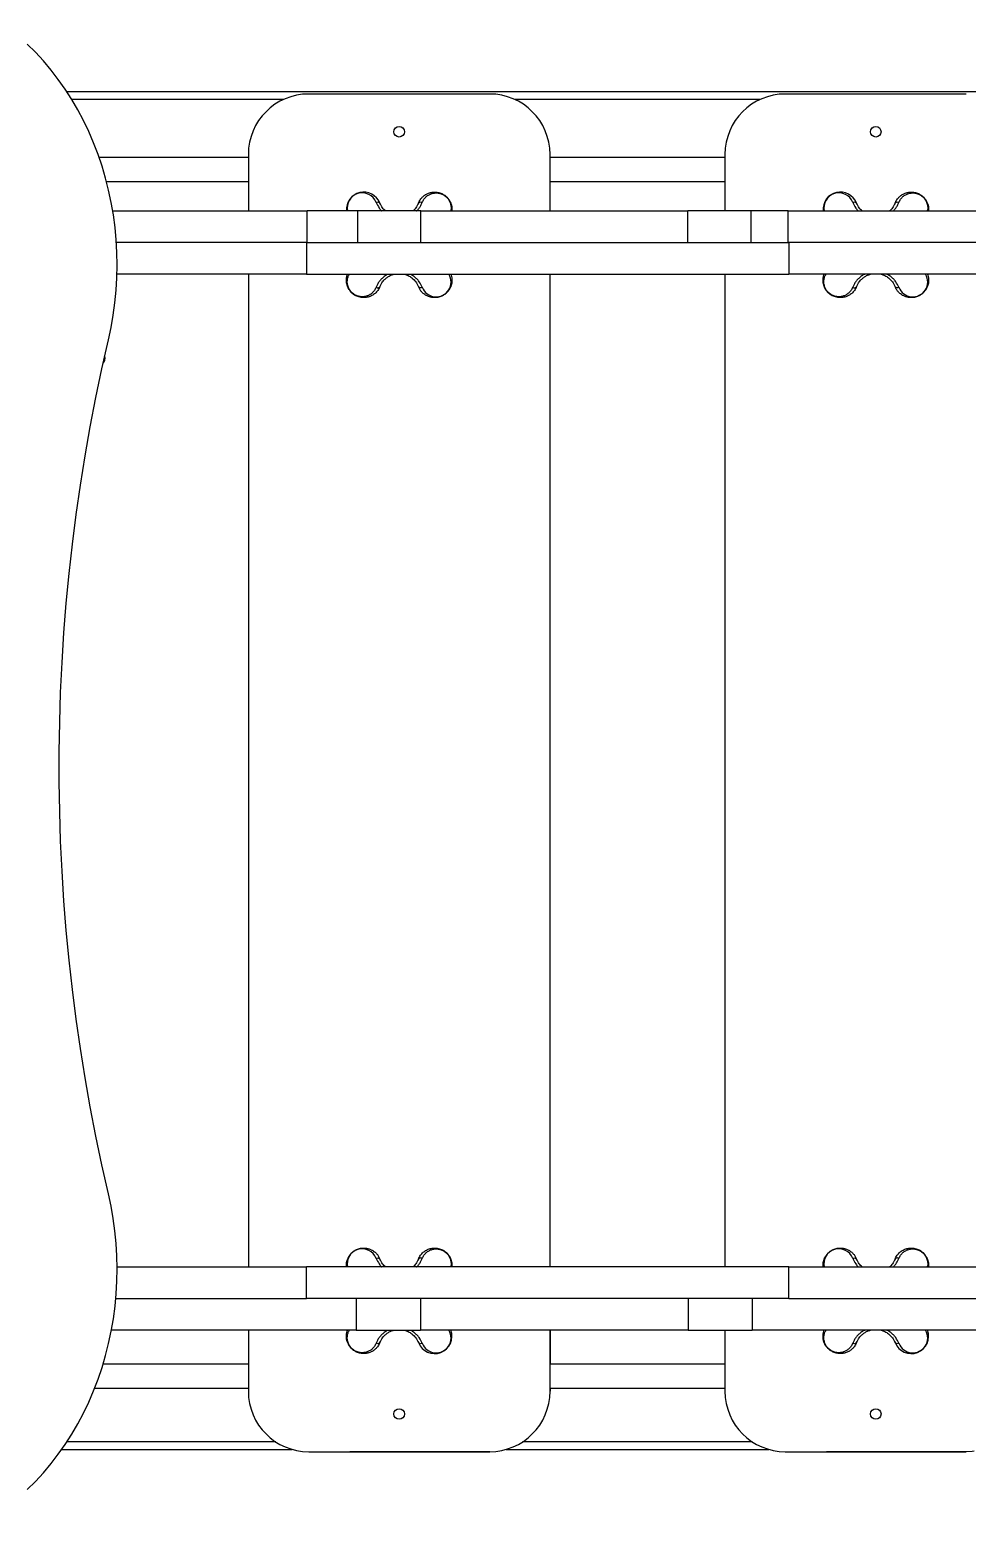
# Model space of a CAD drawing. Header units: millimetres. Extents: x -6398 to 6402, y -5787 to 4580.
# Drawn here: x -576 to 45, y -1556 to -572 of the extents above; entities that cross this region are included whole.
import ezdxf

# ---------------------------------------------------------------- set-up
doc = ezdxf.new("R2010")
doc.units = ezdxf.units.MM
doc.layers.add('DIKOM_РАЗМЕР_ЗОНА', color=7, linetype='Continuous')
doc.layers.add('DIKOM_РАЗМЕР_ОБЪЕКТА', color=7, linetype='Continuous')
doc.styles.add('style1', font='arial.ttf', dxfattribs={"width": 0.8})
doc.dimstyles.new('1-50', dxfattribs={"dimtxt": 300, "dimasz": 200, "dimexe": 100, "dimexo": 0, "dimgap": 100, "dimtad": 1, "dimtxsty": 'style1', "dimcen": 200, "dimclrd": 7, "dimclre": 7, "dimclrt": 7, "dimadec": 1, "dimazin": 2, "dimtfac": 1, "dimtmove": 0, "dimatfit": 2, "dimfxl": 0, "dimlwd": 25, "dimlwe": 18, "dimarcsym": 0})

# ---------------------------------------------------------------- blocks, each defined once
blk = doc.blocks.new('*D11')
at = {"layer": 'Defpoints', "color": 0, "transparency": 16777216}
for p in [(4404.6, 1023.72), (-3518.44, -1364.78), (4404.6, -3858.27)]:
    blk.add_point(p, dxfattribs=at)
at = {"layer": 'DIKOM_РАЗМЕР_ОБЪЕКТА', "color": 7, "lineweight": 18, "transparency": 16777216}
for p, q in [((4404.6, 1023.72), (4404.6, -3958.27)), ((-3518.44, -1364.78), (-3518.44, -3958.27))]:
    blk.add_line(p, q, dxfattribs=at)
at = {"layer": 'DIKOM_РАЗМЕР_ОБЪЕКТА', "color": 7, "lineweight": 25, "transparency": 16777216}
blk.add_line((-3318.44, -3858.27), (4204.6, -3858.27), dxfattribs=at)
at = {"layer": 'DIKOM_РАЗМЕР_ОБЪЕКТА', "color": 7, "transparency": 16777216}
for points in [[(-3318.44, -3824.94), (-3318.44, -3891.6), (-3518.44, -3858.27)], [(4204.6, -3824.94), (4204.6, -3891.6), (4404.6, -3858.27)]]:
    blk.add_solid(points, dxfattribs=at)
at = {"layer": 'DIKOM_РАЗМЕР_ОБЪЕКТА', "color": 7, "transparency": 16777216, "insert": (326.36, -3605.1), "char_height": 300, "attachment_point": 5, "style": 'style1'}
blk.add_mtext('7900', dxfattribs=at)
blk = doc.blocks.new('*D13')
at = {"layer": 'Defpoints', "color": 0, "transparency": 16777216}
for p in [(6402.14, 1335.22), (-5518.44, -1066.37), (6402.14, -5686.87)]:
    blk.add_point(p, dxfattribs=at)
at = {"layer": 'DIKOM_РАЗМЕР_ЗОНА', "color": 7, "lineweight": 18, "transparency": 16777216}
for p, q in [((6402.14, 1335.22), (6402.14, -5786.87)), ((-5518.44, -1066.37), (-5518.44, -5786.87))]:
    blk.add_line(p, q, dxfattribs=at)
at = {"layer": 'DIKOM_РАЗМЕР_ЗОНА', "color": 7, "lineweight": 25, "transparency": 16777216}
blk.add_line((-5318.44, -5686.87), (6202.14, -5686.87), dxfattribs=at)
at = {"layer": 'DIKOM_РАЗМЕР_ЗОНА', "color": 7, "transparency": 16777216}
for points in [[(-5318.44, -5653.54), (-5318.44, -5720.2), (-5518.44, -5686.87)], [(6202.14, -5653.54), (6202.14, -5720.2), (6402.14, -5686.87)]]:
    blk.add_solid(points, dxfattribs=at)
at = {"layer": 'DIKOM_РАЗМЕР_ЗОНА', "color": 7, "transparency": 16777216, "insert": (717.58, -5433.7), "char_height": 300, "attachment_point": 5, "style": 'style1'}
blk.add_mtext('11900', dxfattribs=at)

msp = doc.modelspace()

# ---------------------------------------------------------------- linework, layer by layer
at = {"color": 7, "linetype": 'Continuous', "lineweight": 15}
for p, q in [((838.56, -612.783), (-551.668, -612.783)), ((-548.499, -617.783), (-407.69, -617.783)), ((-271.327, -614.283), (-391.327, -614.283)), ((-254.964, -617.783), (-91.69, -617.783)), ((44.673, -614.283), (-75.327, -614.283)), ((-431.327, -656.281), (-530.296, -656.281)), ((-431.327, -654.283), (-431.327, -691.783)), ((-231.327, -691.783), (-231.327, -654.283)), ((-115.327, -656.281), (-231.327, -656.281)), ((-115.327, -654.283), (-115.327, -691.783)), ((-525.404, -672.281), (-431.327, -672.281)), ((-231.327, -672.281), (-115.327, -672.281)), ((-521.238, -691.783), (-392.333, -691.783)), ((-392.333, -712.783), (-392.333, -691.783)), ((-358.705, -691.783), (-392.333, -691.783)), ((-358.705, -712.783), (-358.705, -691.783)), ((-316.98, -691.783), (-358.705, -691.783)), ((-316.98, -712.783), (-316.98, -691.783)), ((-316.98, -691.783), (-139.85, -691.783)), ((-296.327, -690.783), (-296.476, -691.783)), ((-139.85, -712.783), (-139.85, -691.783)), ((-98.044, -691.783), (-139.85, -691.783)), ((-98.044, -712.783), (-98.044, -691.783)), ((-73.352, -691.783), (-98.044, -691.783)), ((-73.352, -712.783), (-73.352, -691.783)), ((-73.352, -691.783), (62.432, -691.783)), ((19.673, -690.783), (19.524, -691.783)), ((-392.664, -712.783), (-518.802, -712.783)), ((-392.664, -712.783), (-392.664, -733.783)), ((-392.664, -712.783), (-72.886, -712.783)), ((-72.886, -712.783), (-72.886, -733.783)), ((62.831, -712.783), (-72.886, -712.783)), ((-392.664, -733.783), (-518.4, -733.783)), ((-431.327, -733.783), (-431.327, -1391.783)), ((-392.664, -733.783), (-72.886, -733.783)), ((-231.327, -1391.783), (-231.327, -733.783)), ((-115.327, -733.783), (-115.327, -1391.783)), ((62.831, -733.783), (-72.886, -733.783)), ((-518.314, -1391.783), (-392.732, -1391.783)), ((-392.732, -1412.783), (-392.732, -1391.783)), ((-72.954, -1391.783), (-392.732, -1391.783)), ((-366.177, -1391.783), (-366.325, -1390.783)), ((-72.954, -1412.783), (-72.954, -1391.783)), ((-72.954, -1391.783), (62.831, -1391.783)), ((-50.177, -1391.783), (-50.325, -1390.783)), ((-519.192, -1412.783), (-392.732, -1412.783)), ((-72.954, -1412.783), (-392.732, -1412.783)), ((-359.761, -1412.783), (-359.761, -1433.783)), ((-317.132, -1412.783), (-317.132, -1433.783)), ((-139.771, -1412.783), (-139.771, -1433.783)), ((-97.311, -1412.783), (-97.311, -1433.783)), ((-72.954, -1412.783), (62.831, -1412.783)), ((-359.761, -1433.783), (-522.119, -1433.783)), ((-431.327, -1433.783), (-431.327, -1474.283)), ((-359.761, -1433.783), (-317.132, -1433.783)), ((-139.771, -1433.783), (-317.132, -1433.783)), ((-231.327, -1474.283), (-231.327, -1433.783)), ((-231.325, -1433.783), (-231.326, -1456.286)), ((-139.771, -1433.783), (-97.311, -1433.783)), ((-115.327, -1433.783), (-115.327, -1474.283)), ((62.432, -1433.783), (-97.311, -1433.783)), ((-431.327, -1456.281), (-527.663, -1456.281)), ((-231.327, -1456.286), (-231.326, -1456.286)), ((-115.327, -1456.281), (-231.326, -1456.281)), ((-533.265, -1472.281), (-431.327, -1472.281)), ((-231.327, -1472.281), (-115.327, -1472.281)), ((-231.327, -1472.286), (-231.326, -1472.286)), ((-231.326, -1472.281), (-231.326, -1472.286)), ((-231.326, -1472.286), (-231.326, -1474.286)), ((-555.034, -1512.783), (-402.178, -1512.783)), ((-413.185, -1507.783), (-551.642, -1507.783)), ((-391.327, -1514.283), (-271.327, -1514.283)), ((-271.327, -1514.285), (-364.084, -1514.283)), ((-260.467, -1512.783), (-86.178, -1512.783)), ((-97.185, -1507.783), (-249.465, -1507.783)), ((-75.327, -1514.283), (44.673, -1514.283)), ((44.673, -1514.285), (-48.084, -1514.283))]:
    msp.add_line(p, q, dxfattribs=at)
at = {"color": 7, "linetype": 'Continuous', "lineweight": 15, "flags": 128}
for points in [[(-524.059, -777.258), (-522.316, -769.144), (-520.884, -760.949), (-519.765, -752.69), (-518.962, -744.381), (-518.477, -736.04), (-518.31, -727.682), (-518.461, -719.324), (-518.93, -710.982), (-519.717, -702.671), (-520.82, -694.409), (-522.236, -686.21), (-523.964, -678.091), (-525.999, -670.068), (-528.337, -662.157), (-530.975, -654.371), (-533.907, -646.727), (-537.127, -639.24), (-540.63, -631.923), (-544.407, -624.791), (-548.453, -617.858), (-552.759, -611.138), (-557.317, -604.642), (-562.118, -598.384), (-567.152, -592.377), (-572.411, -586.63), (-577.883, -581.157)], [(-346.621, -686.135), (-346.236, -685.99), (-345.839, -685.9), (-345.45, -685.87), (-345.083, -685.9), (-344.754, -685.99), (-344.478, -686.136), (-344.266, -686.331), (-344.127, -686.567)], [(-318.527, -686.567), (-318.388, -686.331), (-318.176, -686.136), (-317.9, -685.99), (-317.571, -685.9), (-317.204, -685.87), (-316.815, -685.9), (-316.418, -685.99), (-316.033, -686.135)], [(-30.621, -686.135), (-30.236, -685.99), (-29.839, -685.9), (-29.45, -685.87), (-29.083, -685.9), (-28.754, -685.99), (-28.478, -686.136), (-28.266, -686.331), (-28.127, -686.567)], [(-2.527, -686.567), (-2.388, -686.331), (-2.176, -686.136), (-1.9, -685.99), (-1.571, -685.9), (-1.204, -685.87), (-0.815, -685.9), (-0.418, -685.99), (-0.033, -686.135)], [(-346.621, -742.43), (-346.236, -742.575), (-345.839, -742.665), (-345.45, -742.695), (-345.083, -742.665), (-344.754, -742.575), (-344.478, -742.429), (-344.266, -742.234), (-344.127, -741.998)], [(-316.033, -742.43), (-316.418, -742.575), (-316.815, -742.665), (-317.204, -742.695), (-317.571, -742.665), (-317.9, -742.575), (-318.176, -742.429), (-318.388, -742.234), (-318.527, -741.998)], [(-30.621, -742.43), (-30.236, -742.575), (-29.839, -742.665), (-29.45, -742.695), (-29.083, -742.665), (-28.754, -742.575), (-28.478, -742.429), (-28.266, -742.234), (-28.127, -741.998)], [(-0.033, -742.43), (-0.418, -742.575), (-0.815, -742.665), (-1.204, -742.695), (-1.571, -742.665), (-1.9, -742.575), (-2.176, -742.429), (-2.388, -742.234), (-2.527, -741.998)], [(-524.059, -1343.347), (-528.39, -1324.24), (-532.417, -1305.045), (-536.14, -1285.768), (-539.557, -1266.416), (-542.668, -1246.994), (-545.47, -1227.51), (-547.963, -1207.971), (-550.146, -1188.382), (-552.019, -1168.75), (-553.58, -1149.082), (-554.83, -1129.384), (-555.768, -1109.663), (-556.393, -1089.925), (-556.706, -1070.178), (-556.706, -1050.428), (-556.393, -1030.68), (-555.768, -1010.943), (-554.83, -991.222), (-553.58, -971.524), (-552.019, -951.856), (-550.146, -932.224), (-547.963, -912.635), (-545.47, -893.095), (-542.668, -873.611), (-539.557, -854.19), (-536.14, -834.838), (-532.417, -815.56), (-528.39, -796.365), (-524.059, -777.258)], [(-577.883, -1539.449), (-572.411, -1533.975), (-567.152, -1528.229), (-562.118, -1522.221), (-557.317, -1515.964), (-552.759, -1509.468), (-548.453, -1502.747), (-544.407, -1495.814), (-540.63, -1488.683), (-537.127, -1481.366), (-533.907, -1473.878), (-530.975, -1466.234), (-528.337, -1458.449), (-525.999, -1450.537), (-523.964, -1442.514), (-522.236, -1434.396), (-520.82, -1426.197), (-519.717, -1417.935), (-518.93, -1409.624), (-518.461, -1401.282), (-518.31, -1392.924), (-518.477, -1384.566), (-518.962, -1376.225), (-519.765, -1367.916), (-520.884, -1359.656), (-522.316, -1351.462), (-524.059, -1343.347)], [(-346.619, -1386.135), (-346.233, -1385.99), (-345.837, -1385.9), (-345.447, -1385.87), (-345.08, -1385.9), (-344.752, -1385.99), (-344.476, -1386.136), (-344.264, -1386.331), (-344.125, -1386.568)], [(-316.031, -1386.135), (-316.416, -1385.99), (-316.812, -1385.9), (-317.202, -1385.87), (-317.569, -1385.9), (-317.898, -1385.99), (-318.174, -1386.136), (-318.386, -1386.331), (-318.524, -1386.568)], [(-30.619, -1386.135), (-30.233, -1385.99), (-29.837, -1385.9), (-29.447, -1385.87), (-29.08, -1385.9), (-28.752, -1385.99), (-28.476, -1386.136), (-28.264, -1386.331), (-28.125, -1386.568)], [(-0.031, -1386.135), (-0.416, -1385.99), (-0.812, -1385.9), (-1.202, -1385.87), (-1.569, -1385.9), (-1.898, -1385.99), (-2.174, -1386.136), (-2.386, -1386.331), (-2.524, -1386.568)], [(-344.125, -1441.998), (-344.264, -1442.234), (-344.476, -1442.429), (-344.752, -1442.575), (-345.08, -1442.665), (-345.447, -1442.695), (-345.837, -1442.665), (-346.233, -1442.575), (-346.619, -1442.43)], [(-316.031, -1442.43), (-316.416, -1442.575), (-316.812, -1442.665), (-317.202, -1442.695), (-317.569, -1442.665), (-317.898, -1442.575), (-318.174, -1442.429), (-318.386, -1442.234), (-318.524, -1441.998)], [(-28.125, -1441.998), (-28.264, -1442.234), (-28.476, -1442.429), (-28.752, -1442.575), (-29.08, -1442.665), (-29.447, -1442.695), (-29.837, -1442.665), (-30.233, -1442.575), (-30.619, -1442.43)], [(-0.031, -1442.43), (-0.416, -1442.575), (-0.812, -1442.665), (-1.202, -1442.695), (-1.569, -1442.665), (-1.898, -1442.575), (-2.174, -1442.429), (-2.386, -1442.234), (-2.524, -1441.998)], [(-334.824, -1489.421), (-334.827, -1489.283), (-334.778, -1488.702)], [(49.908, -1513.941), (48.593, -1514.092), (44.673, -1514.285)]]:
    msp.add_lwpolyline(points, dxfattribs=at)
at = {"color": 7, "linetype": 'Continuous', "lineweight": 15}
for centre in [(-331.327, -639.283), (-15.327, -639.283), (-331.327, -1489.283), (-15.327, -1489.283)]:
    msp.add_circle(centre, 3.5, dxfattribs=at)
for centre, radius, start, end in [((-391.327, -654.283), 40, 90, 180), ((-271.327, -654.283), 40, 0, 90), ((-75.327, -654.283), 40, 90, 180), ((-354.822, -690.77), 11.491, 21.452868, 185.0556), ((-38.822, -690.77), 11.491, 21.452718, 185.05575), ((-355.826, -689.728), 9.881, 21.322133, 191.998089), ((-39.826, -689.729), 9.882, 21.322446, 191.997577), ((-306.82, -738.822), 9.894, 201.387903, 30.617311), ((9.18, -738.822), 9.894, 201.387903, 30.617311), ((-530.327, -789.783), 4, 313.327722, 21.487408), ((-355.824, -1389.728), 9.881, 21.322155, 191.998151), ((-39.824, -1389.728), 9.881, 21.322155, 191.998151), ((-307.827, -1437.789), 11.495, 201.474912, 20.39941), ((-306.818, -1438.822), 9.894, 201.387897, 30.617239), ((8.173, -1437.789), 11.495, 201.474869, 20.399453), ((9.182, -1438.822), 9.894, 201.38788, 30.617559), ((-391.327, -1474.283), 40, 180, 270), ((-271.327, -1474.283), 40, 270, 0), ((-75.327, -1474.283), 40, 180, 270)]:
    msp.add_arc(centre, radius, start, end, dxfattribs=at)
for points, knots in [([(-318.527, -686.567), (-318.365, -686.192), (-318.031, -685.416), (-317.373, -684.329), (-316.691, -683.429), (-316.018, -682.696), (-315.384, -682.099), (-314.656, -681.513), (-313.918, -681.015), (-313.116, -680.558), (-312.27, -680.159), (-311.397, -679.839), (-310.438, -679.568), (-309.41, -679.371), (-308.212, -679.269), (-306.982, -679.291), (-305.714, -679.452), (-304.413, -679.774), (-303.202, -680.228), (-302.108, -680.784), (-300.797, -681.622), (-299.563, -682.712), (-298.537, -683.969), (-297.899, -684.941), (-297.373, -685.948), (-296.837, -687.274), (-296.411, -688.917), (-296.355, -690.162), (-296.327, -690.783)], [0, 0, 0, 0, 0.039053, 0.0806729, 0.1248934, 0.1523664, 0.1823178, 0.2147517, 0.2496679, 0.2759199, 0.3122223, 0.3487679, 0.3744239, 0.4175266, 0.4584535, 0.4985756, 0.5417465, 0.5835373, 0.6240364, 0.6565935, 0.6867227, 0.7493461, 0.7799576, 0.8122334, 0.8422672, 0.8750509, 0.9377593, 1, 1, 1, 1]), ([(-2.527, -686.567), (-2.365, -686.192), (-2.031, -685.416), (-1.373, -684.329), (-0.691, -683.429), (-0.018, -682.696), (0.616, -682.099), (1.344, -681.513), (2.082, -681.015), (2.884, -680.558), (3.73, -680.159), (4.603, -679.839), (5.562, -679.568), (6.59, -679.371), (7.788, -679.269), (9.018, -679.291), (10.286, -679.452), (11.587, -679.774), (12.798, -680.228), (13.892, -680.784), (15.203, -681.622), (16.437, -682.712), (17.463, -683.969), (18.101, -684.941), (18.627, -685.948), (19.163, -687.274), (19.589, -688.917), (19.645, -690.162), (19.673, -690.783)], [0, 0, 0, 0, 0.039053, 0.0806728, 0.1248934, 0.1523663, 0.1823177, 0.2147516, 0.2496678, 0.2759197, 0.3122221, 0.3487698, 0.3744236, 0.4175263, 0.4584555, 0.4985776, 0.541746, 0.5835368, 0.6240384, 0.6565955, 0.6867222, 0.7493478, 0.7799574, 0.8122348, 0.8422673, 0.875051, 0.9377593, 1, 1, 1, 1]), ([(-346.621, -686.135), (-346.004, -687.395), (-345.072, -689.299), (-343.6, -691.161), (-342.933, -691.74), (-342.884, -691.783)], [0, 0, 0, 0, 0.6443978, 0.9738677, 1, 1, 1, 1]), ([(-340.361, -691.783), (-341.064, -691.134), (-342.804, -689.528), (-343.633, -687.673), (-344.127, -686.567)], [0, 0, 0, 0, 0.4040331, 1, 1, 1, 1]), ([(-318.527, -686.567), (-319.045, -687.67), (-319.724, -689.113), (-321.119, -690.764), (-321.735, -691.42), (-322.117, -691.738), (-322.17, -691.783)], [0, 0, 0, 0, 0.6043564, 0.7909176, 0.9704909, 1, 1, 1, 1]), ([(-319.769, -691.783), (-319.726, -691.746), (-319.072, -691.18), (-318.113, -689.928), (-316.872, -688.075), (-316.316, -686.789), (-316.033, -686.135)], [0, 0, 0, 0, 0.0224357, 0.34805, 0.6686354, 1, 1, 1, 1]), ([(-316.033, -686.135), (-315.675, -685.395), (-314.959, -683.912), (-313.371, -682.236), (-311.546, -680.967), (-309.511, -680.149), (-307.311, -679.784), (-305.319, -679.906), (-303.656, -680.342), (-302.553, -680.797), (-301.677, -681.279), (-300.795, -681.863), (-299.74, -682.759), (-298.676, -684.032), (-297.895, -685.364), (-297.369, -686.66), (-296.952, -688.317), (-296.807, -690.056), (-297.06, -691.281), (-297.164, -691.783)], [0, 0, 0, 0, 0.0854066, 0.1709944, 0.2562171, 0.3416815, 0.4264989, 0.5121389, 0.5580074, 0.5978058, 0.6214988, 0.6434362, 0.6838015, 0.7267265, 0.7696864, 0.8125488, 0.8555315, 0.9408185, 1, 1, 1, 1]), ([(-30.621, -686.135), (-30.004, -687.395), (-29.072, -689.299), (-27.6, -691.161), (-26.933, -691.74), (-26.884, -691.783)], [0, 0, 0, 0, 0.6443959, 0.9738675, 1, 1, 1, 1]), ([(-24.361, -691.783), (-25.064, -691.134), (-26.804, -689.528), (-27.633, -687.673), (-28.127, -686.567)], [0, 0, 0, 0, 0.4040331, 1, 1, 1, 1]), ([(-2.527, -686.567), (-3.045, -687.67), (-3.724, -689.113), (-5.119, -690.764), (-5.735, -691.42), (-6.117, -691.738), (-6.171, -691.783)], [0, 0, 0, 0, 0.6043564, 0.7909176, 0.9704909, 1, 1, 1, 1]), ([(-3.769, -691.783), (-3.726, -691.746), (-3.071, -691.18), (-2.113, -689.928), (-0.872, -688.075), (-0.316, -686.789), (-0.033, -686.135)], [0, 0, 0, 0, 0.022445, 0.348051, 0.668636, 1, 1, 1, 1]), ([(-0.033, -686.135), (0.325, -685.395), (1.041, -683.912), (2.629, -682.236), (4.454, -680.967), (6.489, -680.149), (8.689, -679.784), (10.681, -679.906), (12.344, -680.342), (13.447, -680.797), (14.323, -681.279), (15.205, -681.863), (16.26, -682.759), (17.324, -684.032), (18.105, -685.364), (18.631, -686.66), (19.048, -688.317), (19.193, -690.056), (18.94, -691.281), (18.836, -691.783)], [0, 0, 0, 0, 0.0854066, 0.1709944, 0.2562171, 0.3416815, 0.4264989, 0.5121389, 0.5580074, 0.5978058, 0.6214988, 0.6434362, 0.6838015, 0.7267265, 0.7696864, 0.8125488, 0.8555315, 0.9408185, 1, 1, 1, 1]), ([(-344.127, -741.998), (-344.313, -742.424), (-344.697, -743.305), (-345.438, -744.467), (-346.305, -745.545), (-347.237, -746.455), (-348.293, -747.276), (-349.41, -747.957), (-350.627, -748.514), (-351.9, -748.932), (-353.18, -749.189), (-354.535, -749.304), (-355.861, -749.265), (-357.302, -749.044), (-358.712, -748.644), (-360.177, -748.004), (-361.609, -747.126), (-362.993, -745.949), (-363.971, -744.8), (-364.616, -743.838), (-365.152, -742.895), (-365.689, -741.664), (-366.071, -740.32), (-366.272, -739.077), (-366.341, -738.003), (-366.313, -736.961), (-366.187, -735.897), (-365.968, -734.826), (-365.718, -734.122), (-365.598, -733.783)], [0, 0, 0, 0, 0.0388976, 0.0804569, 0.1189988, 0.1610796, 0.1976791, 0.2412895, 0.2816633, 0.3217222, 0.3653798, 0.4014736, 0.4447125, 0.4822252, 0.5252582, 0.5628874, 0.603351, 0.6438628, 0.6843413, 0.7040572, 0.7248539, 0.7625537, 0.8056851, 0.8375763, 0.8691661, 0.8997024, 0.9306936, 0.9666345, 1, 1, 1, 1]), ([(-346.621, -742.43), (-346.979, -743.17), (-347.694, -744.653), (-349.282, -746.329), (-351.108, -747.598), (-353.143, -748.416), (-355.343, -748.781), (-357.335, -748.659), (-358.998, -748.224), (-360.101, -747.768), (-360.977, -747.286), (-361.859, -746.702), (-362.914, -745.806), (-363.978, -744.533), (-364.76, -743.201), (-365.284, -741.905), (-365.706, -740.247), (-365.832, -738.275), (-365.431, -736.094), (-364.921, -734.58), (-364.421, -733.882), (-364.35, -733.783)], [0, 0, 0, 0, 0.0758847, 0.1519315, 0.2276553, 0.3035923, 0.3789545, 0.4550456, 0.4958028, 0.5311626, 0.5522162, 0.5717083, 0.6075735, 0.6457116, 0.6838824, 0.7219667, 0.7601577, 0.8359374, 0.9119831, 0.9874413, 1, 1, 1, 1]), ([(-338.679, -733.783), (-338.801, -733.834), (-339.733, -734.228), (-341.219, -735.28), (-343.07, -736.859), (-344.561, -738.626), (-345.777, -740.493), (-346.337, -741.777), (-346.621, -742.43)], [0, 0, 0, 0, 0.0293534, 0.2231788, 0.4174017, 0.6114578, 0.8025176, 1, 1, 1, 1]), ([(-344.127, -741.998), (-343.606, -740.897), (-342.924, -739.455), (-341.542, -737.798), (-340.673, -736.92), (-339.502, -735.928), (-337.943, -734.928), (-336.273, -734.124), (-335.174, -733.867), (-334.812, -733.783)], [0, 0, 0, 0, 0.3262828, 0.427006, 0.523956, 0.6173855, 0.7759011, 0.9262383, 1, 1, 1, 1]), ([(-327.673, -733.783), (-327.347, -733.878), (-326.546, -734.112), (-325.34, -734.628), (-324.064, -735.325), (-322.21, -736.618), (-320.033, -738.841), (-319.048, -740.906), (-318.527, -741.998)], [0, 0, 0, 0, 0.0690612, 0.1694262, 0.2731635, 0.3808649, 0.6724997, 1, 1, 1, 1]), ([(-316.033, -742.43), (-316.635, -741.162), (-317.545, -739.246), (-319.554, -736.896), (-321.384, -735.317), (-322.877, -734.256), (-323.834, -733.847), (-323.986, -733.783)], [0, 0, 0, 0, 0.383637, 0.5797869, 0.7701536, 0.9635574, 1, 1, 1, 1]), ([(-296.327, -737.783), (-296.341, -738.211), (-296.367, -739.055), (-296.591, -740.34), (-296.934, -741.538), (-297.378, -742.626), (-298.068, -743.949), (-299.012, -745.248), (-300.183, -746.404), (-301.125, -747.152), (-302.117, -747.787), (-303.212, -748.342), (-304.422, -748.795), (-305.72, -749.114), (-306.878, -749.261), (-307.923, -749.294), (-308.812, -749.252), (-309.721, -749.137), (-310.549, -748.967), (-311.419, -748.719), (-312.289, -748.398), (-313.124, -748.003), (-314.01, -747.497), (-314.898, -746.881), (-315.806, -746.091), (-316.77, -745.063), (-317.736, -743.753), (-318.271, -742.564), (-318.527, -741.998)], [0, 0, 0, 0, 0.0431653, 0.0849566, 0.1254974, 0.1580522, 0.187896, 0.2506236, 0.2817365, 0.3135601, 0.3437701, 0.3764293, 0.4168611, 0.4585575, 0.50159, 0.5310809, 0.5637673, 0.5928932, 0.6263745, 0.6524811, 0.6884343, 0.7245862, 0.7502755, 0.796295, 0.837892, 0.8750771, 0.9404481, 1, 1, 1, 1]), ([(-297.055, -733.783), (-297.026, -733.849), (-296.955, -734.018), (-296.89, -734.227), (-296.84, -734.385), (-296.502, -735.493), (-296.414, -736.648), (-296.327, -737.783)], [0, 0, 0, 0, 0.0541249, 0.1369303, 0.1625546, 0.1776612, 1, 1, 1, 1]), ([(-28.127, -741.998), (-28.313, -742.424), (-28.697, -743.305), (-29.438, -744.467), (-30.305, -745.545), (-31.237, -746.455), (-32.293, -747.276), (-33.41, -747.957), (-34.627, -748.514), (-35.9, -748.932), (-37.18, -749.189), (-38.535, -749.304), (-39.861, -749.265), (-41.302, -749.044), (-42.712, -748.644), (-44.177, -748.004), (-45.609, -747.126), (-46.993, -745.949), (-47.971, -744.8), (-48.616, -743.838), (-49.152, -742.895), (-49.689, -741.664), (-50.071, -740.32), (-50.272, -739.077), (-50.341, -738.003), (-50.313, -736.961), (-50.187, -735.897), (-49.968, -734.826), (-49.718, -734.122), (-49.598, -733.783)], [0, 0, 0, 0, 0.0388976, 0.0804569, 0.1189989, 0.1610796, 0.1976792, 0.2412879, 0.2816634, 0.3217224, 0.3653801, 0.4014738, 0.4447128, 0.4822255, 0.5252585, 0.5628877, 0.6033513, 0.6438632, 0.6843416, 0.7040576, 0.7248542, 0.762554, 0.8056849, 0.8375764, 0.8691662, 0.8997026, 0.9306936, 0.9666344, 1, 1, 1, 1]), ([(-30.621, -742.43), (-30.979, -743.17), (-31.694, -744.653), (-33.282, -746.329), (-35.108, -747.598), (-37.143, -748.416), (-39.343, -748.781), (-41.335, -748.659), (-42.998, -748.224), (-44.101, -747.768), (-44.977, -747.286), (-45.859, -746.702), (-46.914, -745.806), (-47.978, -744.533), (-48.76, -743.201), (-49.284, -741.905), (-49.706, -740.247), (-49.832, -738.275), (-49.431, -736.094), (-48.921, -734.58), (-48.421, -733.882), (-48.35, -733.783)], [0, 0, 0, 0, 0.0758855, 0.1519322, 0.2276558, 0.303591, 0.378953, 0.4550459, 0.4958031, 0.5311628, 0.5522164, 0.5717084, 0.6075715, 0.6457113, 0.683882, 0.7219662, 0.7601572, 0.8359367, 0.9119823, 0.9874403, 1, 1, 1, 1]), ([(-22.679, -733.783), (-22.801, -733.834), (-23.733, -734.228), (-25.219, -735.28), (-27.07, -736.859), (-28.561, -738.626), (-29.777, -740.493), (-30.337, -741.777), (-30.621, -742.43)], [0, 0, 0, 0, 0.0293535, 0.2231797, 0.4174032, 0.61146, 0.8025169, 1, 1, 1, 1]), ([(-28.127, -741.998), (-27.606, -740.897), (-26.924, -739.455), (-25.542, -737.798), (-24.673, -736.92), (-23.502, -735.929), (-21.943, -734.928), (-20.273, -734.124), (-19.174, -733.867), (-18.812, -733.783)], [0, 0, 0, 0, 0.3262835, 0.4270108, 0.5239564, 0.6173913, 0.7759013, 0.9262455, 1, 1, 1, 1]), ([(-11.673, -733.783), (-11.347, -733.878), (-10.546, -734.112), (-9.34, -734.628), (-8.064, -735.325), (-6.21, -736.618), (-4.033, -738.841), (-3.048, -740.906), (-2.527, -741.998)], [0, 0, 0, 0, 0.0690612, 0.1694262, 0.2731635, 0.3808649, 0.6724997, 1, 1, 1, 1]), ([(-0.033, -742.43), (-0.635, -741.162), (-1.545, -739.246), (-3.554, -736.896), (-5.384, -735.317), (-6.877, -734.256), (-7.834, -733.847), (-7.986, -733.783)], [0, 0, 0, 0, 0.3836398, 0.5797911, 0.7701592, 0.9635644, 1, 1, 1, 1]), ([(19.673, -737.783), (19.659, -738.211), (19.633, -739.055), (19.409, -740.34), (19.066, -741.538), (18.622, -742.626), (17.932, -743.949), (16.988, -745.248), (15.817, -746.404), (14.875, -747.152), (13.883, -747.787), (12.788, -748.342), (11.578, -748.795), (10.28, -749.114), (9.122, -749.261), (8.077, -749.294), (7.188, -749.252), (6.279, -749.137), (5.451, -748.967), (4.581, -748.719), (3.711, -748.398), (2.876, -748.003), (1.99, -747.498), (1.102, -746.881), (0.193, -746.091), (-0.77, -745.063), (-1.736, -743.753), (-2.271, -742.564), (-2.527, -741.998)], [0, 0, 0, 0, 0.0431653, 0.0849563, 0.1254977, 0.1580526, 0.1878964, 0.250624, 0.2817369, 0.3135605, 0.3437705, 0.3764297, 0.4168616, 0.4585555, 0.5015904, 0.531079, 0.5637654, 0.5928913, 0.6263748, 0.6524814, 0.6884346, 0.7245866, 0.7502758, 0.7962936, 0.8378922, 0.8750773, 0.940447, 1, 1, 1, 1]), ([(18.945, -733.783), (18.974, -733.849), (19.045, -734.018), (19.11, -734.227), (19.16, -734.385), (19.496, -735.494), (19.585, -736.649), (19.673, -737.783)], [0, 0, 0, 0, 0.0541193, 0.1369252, 0.1625543, 0.1776565, 1, 1, 1, 1]), ([(-366.325, -1390.783), (-366.311, -1390.354), (-366.285, -1389.51), (-366.061, -1388.225), (-365.718, -1387.027), (-365.274, -1385.939), (-364.583, -1384.617), (-363.64, -1383.317), (-362.469, -1382.161), (-361.527, -1381.413), (-360.535, -1380.778), (-359.44, -1380.224), (-358.23, -1379.771), (-356.932, -1379.451), (-355.774, -1379.304), (-354.729, -1379.271), (-353.84, -1379.313), (-352.931, -1379.428), (-352.103, -1379.599), (-351.233, -1379.846), (-350.363, -1380.167), (-349.528, -1380.562), (-348.642, -1381.068), (-347.754, -1381.684), (-346.845, -1382.474), (-345.882, -1383.502), (-344.916, -1384.812), (-344.38, -1386.001), (-344.125, -1386.568)], [0, 0, 0, 0, 0.0431644, 0.0849557, 0.1254974, 0.1580513, 0.1878961, 0.250624, 0.2817367, 0.3135603, 0.3437705, 0.3764297, 0.4168614, 0.4585554, 0.5015903, 0.5310789, 0.5637653, 0.5928912, 0.6263747, 0.6524813, 0.6884325, 0.7245842, 0.7502757, 0.7962933, 0.8378921, 0.875077, 0.9404468, 1, 1, 1, 1]), ([(-346.619, -1386.135), (-346.002, -1387.395), (-345.069, -1389.299), (-343.598, -1391.161), (-342.931, -1391.74), (-342.882, -1391.783)], [0, 0, 0, 0, 0.6443953, 0.9738665, 1, 1, 1, 1]), ([(-340.359, -1391.783), (-341.062, -1391.134), (-342.801, -1389.528), (-343.631, -1387.673), (-344.125, -1386.568)], [0, 0, 0, 0, 0.4040376, 1, 1, 1, 1]), ([(-318.524, -1386.568), (-319.043, -1387.67), (-319.722, -1389.113), (-321.116, -1390.764), (-321.733, -1391.42), (-322.114, -1391.738), (-322.168, -1391.783)], [0, 0, 0, 0, 0.6043548, 0.7909168, 0.970489, 1, 1, 1, 1]), ([(-319.767, -1391.783), (-319.724, -1391.746), (-319.069, -1391.18), (-318.111, -1389.928), (-316.87, -1388.075), (-316.313, -1386.789), (-316.031, -1386.135)], [0, 0, 0, 0, 0.022446, 0.34806, 0.6686393, 1, 1, 1, 1]), ([(-318.524, -1386.568), (-318.339, -1386.141), (-317.955, -1385.26), (-317.213, -1384.098), (-316.347, -1383.021), (-315.415, -1382.11), (-314.359, -1381.289), (-313.242, -1380.608), (-312.025, -1380.051), (-310.752, -1379.634), (-309.472, -1379.376), (-308.117, -1379.261), (-306.79, -1379.301), (-305.35, -1379.521), (-303.94, -1379.922), (-302.475, -1380.561), (-301.043, -1381.439), (-299.658, -1382.617), (-298.681, -1383.766), (-298.036, -1384.727), (-297.499, -1385.67), (-296.963, -1386.901), (-296.582, -1388.245), (-296.379, -1389.489), (-296.316, -1390.561), (-296.319, -1391.325), (-296.368, -1391.72), (-296.375, -1391.783)], [0, 0, 0, 0, 0.0429609, 0.0888612, 0.1314289, 0.1779052, 0.2183276, 0.2664913, 0.3110842, 0.3553276, 0.4035454, 0.4434093, 0.4911646, 0.5325957, 0.5801235, 0.6216835, 0.6663734, 0.7111169, 0.7558237, 0.7775991, 0.8005677, 0.8422057, 0.8898417, 0.925064, 0.959953, 0.9936795, 1, 1, 1, 1]), ([(-316.031, -1386.135), (-315.673, -1385.395), (-314.957, -1383.912), (-313.369, -1382.236), (-311.544, -1380.967), (-309.509, -1380.149), (-307.309, -1379.784), (-305.317, -1379.906), (-303.654, -1380.342), (-302.551, -1380.797), (-301.675, -1381.279), (-300.793, -1381.863), (-299.738, -1382.759), (-298.674, -1384.032), (-297.892, -1385.364), (-297.367, -1386.66), (-296.95, -1388.317), (-296.805, -1390.056), (-297.058, -1391.281), (-297.162, -1391.783)], [0, 0, 0, 0, 0.0854068, 0.1709946, 0.256219, 0.3416814, 0.4264987, 0.5121387, 0.5580071, 0.5978055, 0.6214984, 0.6434382, 0.6838009, 0.7267262, 0.769686, 0.8125485, 0.855531, 0.9408183, 1, 1, 1, 1]), ([(-50.325, -1390.783), (-50.311, -1390.354), (-50.285, -1389.51), (-50.061, -1388.225), (-49.718, -1387.027), (-49.274, -1385.939), (-48.583, -1384.616), (-47.64, -1383.317), (-46.469, -1382.161), (-45.527, -1381.413), (-44.535, -1380.778), (-43.44, -1380.224), (-42.23, -1379.771), (-40.932, -1379.451), (-39.774, -1379.304), (-38.729, -1379.271), (-37.84, -1379.313), (-36.931, -1379.428), (-36.103, -1379.599), (-35.233, -1379.846), (-34.363, -1380.167), (-33.528, -1380.562), (-32.642, -1381.068), (-31.754, -1381.684), (-30.845, -1382.474), (-29.882, -1383.502), (-28.916, -1384.812), (-28.38, -1386.001), (-28.125, -1386.568)], [0, 0, 0, 0, 0.0431644, 0.0849561, 0.1254971, 0.158052, 0.1878955, 0.2506234, 0.2817361, 0.3135597, 0.3437699, 0.3764291, 0.4168608, 0.4585548, 0.5015897, 0.5310806, 0.5637647, 0.5928906, 0.6263742, 0.6524807, 0.688434, 0.7245857, 0.7502753, 0.7962947, 0.8378919, 0.8750767, 0.9404478, 1, 1, 1, 1]), ([(-30.619, -1386.135), (-30.002, -1387.395), (-29.069, -1389.299), (-27.598, -1391.161), (-26.931, -1391.74), (-26.882, -1391.783)], [0, 0, 0, 0, 0.6443953, 0.9738665, 1, 1, 1, 1]), ([(-24.359, -1391.783), (-25.062, -1391.134), (-26.801, -1389.528), (-27.631, -1387.673), (-28.125, -1386.568)], [0, 0, 0, 0, 0.4040306, 1, 1, 1, 1]), ([(-2.524, -1386.568), (-3.043, -1387.67), (-3.722, -1389.113), (-5.116, -1390.764), (-5.732, -1391.42), (-6.114, -1391.738), (-6.168, -1391.783)], [0, 0, 0, 0, 0.6043476, 0.7909165, 0.9704797, 1, 1, 1, 1]), ([(-3.767, -1391.783), (-3.724, -1391.746), (-3.069, -1391.18), (-2.111, -1389.928), (-0.87, -1388.075), (-0.313, -1386.789), (-0.031, -1386.135)], [0, 0, 0, 0, 0.0224459, 0.3480584, 0.6686362, 1, 1, 1, 1]), ([(-2.524, -1386.568), (-2.339, -1386.141), (-1.955, -1385.26), (-1.213, -1384.098), (-0.347, -1383.021), (0.585, -1382.11), (1.641, -1381.289), (2.758, -1380.608), (3.975, -1380.051), (5.248, -1379.634), (6.528, -1379.376), (7.883, -1379.261), (9.21, -1379.301), (10.65, -1379.521), (12.06, -1379.922), (13.525, -1380.561), (14.957, -1381.439), (16.342, -1382.617), (17.319, -1383.766), (17.964, -1384.727), (18.5, -1385.67), (19.037, -1386.901), (19.418, -1388.245), (19.621, -1389.489), (19.684, -1390.561), (19.681, -1391.325), (19.632, -1391.72), (19.625, -1391.783)], [0, 0, 0, 0, 0.0429609, 0.0888612, 0.1314289, 0.1779052, 0.2183276, 0.2664912, 0.3110842, 0.3553275, 0.4035453, 0.4434092, 0.4911645, 0.5325956, 0.5801234, 0.6216833, 0.6663733, 0.7111167, 0.7558235, 0.7775989, 0.8005675, 0.8422055, 0.8898415, 0.9250641, 0.959953, 0.9936795, 1, 1, 1, 1]), ([(-0.031, -1386.135), (0.327, -1385.395), (1.043, -1383.912), (2.631, -1382.236), (4.456, -1380.967), (6.491, -1380.149), (8.691, -1379.784), (10.683, -1379.906), (12.346, -1380.342), (13.449, -1380.797), (14.325, -1381.279), (15.207, -1381.863), (16.262, -1382.759), (17.326, -1384.032), (18.108, -1385.364), (18.633, -1386.66), (19.05, -1388.317), (19.195, -1390.056), (18.942, -1391.281), (18.838, -1391.783)], [0, 0, 0, 0, 0.0854058, 0.1709937, 0.2562182, 0.3416806, 0.426498, 0.512138, 0.5580087, 0.5978048, 0.6215002, 0.6434376, 0.6838026, 0.726726, 0.7696858, 0.8125483, 0.8555309, 0.9408182, 1, 1, 1, 1]), ([(-366.325, -1437.783), (-366.229, -1436.643), (-366.128, -1435.442), (-365.742, -1434.148), (-365.628, -1433.939), (-365.542, -1433.783)], [0, 0, 0, 0, 0.8244234, 0.8682803, 1, 1, 1, 1]), ([(-344.125, -1441.998), (-344.287, -1442.373), (-344.621, -1443.149), (-345.279, -1444.236), (-345.961, -1445.136), (-346.634, -1445.869), (-347.267, -1446.466), (-347.995, -1447.052), (-348.734, -1447.55), (-349.535, -1448.007), (-350.382, -1448.406), (-351.255, -1448.726), (-352.214, -1448.997), (-353.242, -1449.195), (-354.44, -1449.297), (-355.67, -1449.274), (-356.938, -1449.113), (-358.239, -1448.792), (-359.45, -1448.337), (-360.544, -1447.781), (-361.855, -1446.943), (-363.089, -1445.853), (-364.115, -1444.596), (-364.753, -1443.624), (-365.279, -1442.617), (-365.815, -1441.292), (-366.24, -1439.648), (-366.297, -1438.403), (-366.325, -1437.783)], [0, 0, 0, 0, 0.0390522, 0.0806737, 0.1248929, 0.1523654, 0.1823172, 0.2147509, 0.2496671, 0.2759189, 0.3122216, 0.3487691, 0.374423, 0.4175255, 0.4584548, 0.4985769, 0.5417453, 0.5835361, 0.624038, 0.6565951, 0.686722, 0.7493469, 0.7799562, 0.8122336, 0.8422663, 0.875051, 0.9377587, 1, 1, 1, 1]), ([(-346.619, -1442.43), (-346.977, -1443.17), (-347.692, -1444.653), (-349.28, -1446.329), (-351.105, -1447.598), (-353.141, -1448.416), (-355.341, -1448.781), (-357.333, -1448.659), (-358.996, -1448.224), (-360.099, -1447.768), (-360.975, -1447.286), (-361.856, -1446.702), (-362.912, -1445.806), (-363.976, -1444.533), (-364.757, -1443.201), (-365.282, -1441.905), (-365.704, -1440.247), (-365.83, -1438.275), (-365.429, -1436.094), (-364.919, -1434.58), (-364.419, -1433.882), (-364.348, -1433.783)], [0, 0, 0, 0, 0.0758853, 0.151932, 0.2276544, 0.303591, 0.3789531, 0.4550461, 0.495801, 0.5311628, 0.5522147, 0.5717084, 0.6075719, 0.6457114, 0.6838822, 0.7219664, 0.7601578, 0.8359369, 0.9119823, 0.9874405, 1, 1, 1, 1]), ([(-338.677, -1433.783), (-338.799, -1433.834), (-339.731, -1434.228), (-341.216, -1435.28), (-343.068, -1436.859), (-344.559, -1438.626), (-345.775, -1440.493), (-346.334, -1441.777), (-346.619, -1442.43)], [0, 0, 0, 0, 0.0293458, 0.2231795, 0.4174029, 0.6114562, 0.8025172, 1, 1, 1, 1]), ([(-344.125, -1441.998), (-343.604, -1440.897), (-342.922, -1439.455), (-341.539, -1437.798), (-340.671, -1436.92), (-339.499, -1435.928), (-337.941, -1434.928), (-336.271, -1434.124), (-335.172, -1433.867), (-334.81, -1433.783)], [0, 0, 0, 0, 0.3262879, 0.4270113, 0.523961, 0.6173924, 0.7759007, 0.9262454, 1, 1, 1, 1]), ([(-327.671, -1433.783), (-327.345, -1433.878), (-326.544, -1434.112), (-325.338, -1434.628), (-324.062, -1435.325), (-322.207, -1436.618), (-320.03, -1438.841), (-319.045, -1440.906), (-318.524, -1441.998)], [0, 0, 0, 0, 0.0690675, 0.1694263, 0.2731624, 0.380868, 0.6725021, 1, 1, 1, 1]), ([(-316.031, -1442.43), (-316.633, -1441.162), (-317.543, -1439.245), (-319.552, -1436.896), (-321.382, -1435.317), (-322.875, -1434.256), (-323.832, -1433.847), (-323.984, -1433.783)], [0, 0, 0, 0, 0.3836406, 0.5797912, 0.7701605, 0.9635653, 1, 1, 1, 1]), ([(-50.325, -1437.783), (-50.229, -1436.643), (-50.128, -1435.442), (-49.742, -1434.148), (-49.628, -1433.939), (-49.542, -1433.783)], [0, 0, 0, 0, 0.8244234, 0.8682803, 1, 1, 1, 1]), ([(-28.125, -1441.998), (-28.287, -1442.373), (-28.621, -1443.149), (-29.279, -1444.236), (-29.961, -1445.136), (-30.634, -1445.869), (-31.267, -1446.466), (-31.995, -1447.052), (-32.734, -1447.55), (-33.535, -1448.007), (-34.382, -1448.406), (-35.255, -1448.726), (-36.214, -1448.997), (-37.242, -1449.195), (-38.44, -1449.297), (-39.67, -1449.274), (-40.938, -1449.113), (-42.239, -1448.792), (-43.45, -1448.337), (-44.544, -1447.781), (-45.855, -1446.943), (-47.088, -1445.853), (-48.115, -1444.596), (-48.753, -1443.624), (-49.279, -1442.617), (-49.815, -1441.292), (-50.24, -1439.648), (-50.297, -1438.403), (-50.325, -1437.783)], [0, 0, 0, 0, 0.0390522, 0.0806725, 0.1248931, 0.1523656, 0.1823174, 0.2147511, 0.2496673, 0.2759191, 0.3122219, 0.3487693, 0.3744233, 0.4175258, 0.4584551, 0.4985772, 0.5417456, 0.5835364, 0.6240383, 0.6565954, 0.6867223, 0.7493449, 0.7799561, 0.8122335, 0.8422663, 0.875051, 0.9377587, 1, 1, 1, 1]), ([(-30.619, -1442.43), (-30.977, -1443.17), (-31.692, -1444.653), (-33.28, -1446.329), (-35.105, -1447.598), (-37.141, -1448.416), (-39.341, -1448.781), (-41.333, -1448.659), (-42.996, -1448.224), (-44.099, -1447.768), (-44.975, -1447.286), (-45.856, -1446.702), (-46.912, -1445.806), (-47.976, -1444.533), (-48.757, -1443.201), (-49.282, -1441.905), (-49.704, -1440.247), (-49.83, -1438.275), (-49.428, -1436.094), (-48.919, -1434.58), (-48.419, -1433.882), (-48.348, -1433.783)], [0, 0, 0, 0, 0.0758854, 0.151932, 0.2276545, 0.3035912, 0.3789533, 0.4550463, 0.4958013, 0.531163, 0.552215, 0.5717065, 0.6075721, 0.6457116, 0.6838824, 0.7219666, 0.7601581, 0.8359372, 0.9119829, 0.9874405, 1, 1, 1, 1]), ([(-22.676, -1433.783), (-22.799, -1433.834), (-23.731, -1434.228), (-25.216, -1435.28), (-27.068, -1436.859), (-28.559, -1438.626), (-29.775, -1440.493), (-30.335, -1441.777), (-30.619, -1442.43)], [0, 0, 0, 0, 0.029353, 0.2231852, 0.4174072, 0.6114591, 0.8025186, 1, 1, 1, 1]), ([(-28.125, -1441.998), (-27.604, -1440.897), (-26.922, -1439.455), (-25.539, -1437.798), (-24.671, -1436.92), (-23.499, -1435.928), (-21.941, -1434.928), (-20.271, -1434.124), (-19.172, -1433.867), (-18.81, -1433.783)], [0, 0, 0, 0, 0.3262879, 0.4270113, 0.523961, 0.6173924, 0.7759007, 0.9262454, 1, 1, 1, 1]), ([(-11.671, -1433.783), (-11.345, -1433.878), (-10.544, -1434.112), (-9.337, -1434.628), (-8.061, -1435.325), (-6.207, -1436.618), (-4.03, -1438.841), (-3.045, -1440.906), (-2.524, -1441.998)], [0, 0, 0, 0, 0.0690675, 0.169433, 0.2731689, 0.3808687, 0.6725025, 1, 1, 1, 1]), ([(-0.031, -1442.43), (-0.633, -1441.162), (-1.543, -1439.246), (-3.552, -1436.896), (-5.382, -1435.317), (-6.875, -1434.256), (-7.832, -1433.847), (-7.984, -1433.783)], [0, 0, 0, 0, 0.3836426, 0.5797926, 0.7701613, 0.9635654, 1, 1, 1, 1])]:
    msp.add_open_spline(points, degree=3, knots=knots, dxfattribs=at)

# ---------------------------------------------------------------- dimensions: what is measured, and where the dimension line sits
at = {"layer": 'DIKOM_РАЗМЕР_ЗОНА'}
dim = msp.add_linear_dim(base=(6402.144, -5686.871), p1=(-5518.435, -1066.365), p2=(6402.144, 1335.217), text='11900', dimstyle='1-50', dxfattribs=at)
dim.commit()
dim.dimension.update_dxf_attribs({"geometry": '*D13', "text_midpoint": (717.581, -5686.871), "dimtype": 160})
at = {"layer": 'DIKOM_РАЗМЕР_ОБЪЕКТА'}
dim = msp.add_linear_dim(base=(4404.597, -3858.27), p1=(-3518.435, -1364.783), p2=(4404.597, 1023.717), text='7900', dimstyle='1-50', dxfattribs=at)
dim.commit()
dim.dimension.update_dxf_attribs({"geometry": '*D11', "text_midpoint": (326.363, -3858.27), "dimtype": 160})

doc.saveas('drawing.dxf')
